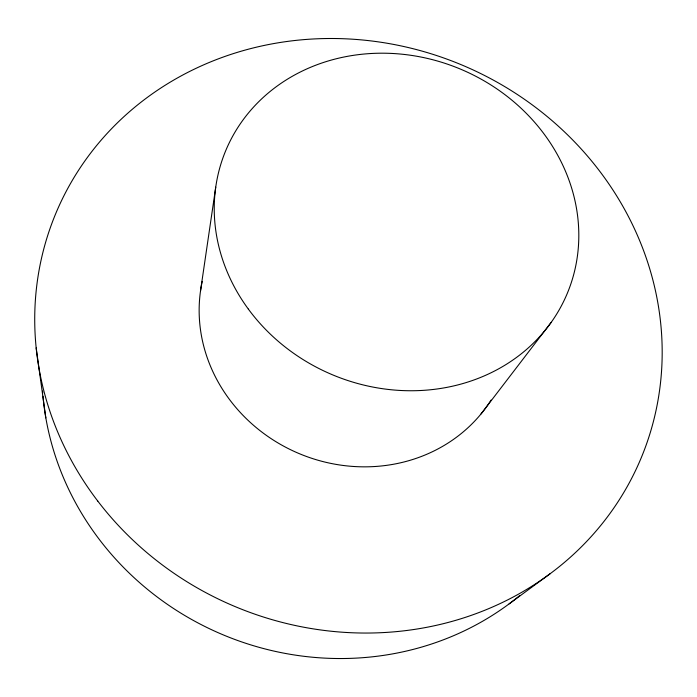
<?xml version="1.0" encoding="UTF-8"?>
<svg xmlns="http://www.w3.org/2000/svg" width="697" height="697" viewBox="0 0 697 697"><rect width="100%" height="100%" fill="white"/><g stroke="black" fill="none" stroke-linecap="round" stroke-linejoin="round"><path stroke-width="1.05" d="M200.501 291.041L215.739 187.144M480.991 413.992L551.205 322.336M509.106 603.881L550.334 573.57M36.174 347.908L45.828 417.904M491.089 400.052A158.228 146.065 22.9 0 1 300.381 454.104A158.228 146.065 22.9 0 1 202.2 281.51M519.727 595.569A288.41 271.124 22.9 0 1 223.319 634.915A288.41 271.124 22.9 0 1 42.979 396.253M42.717 393.16A288.41 271.124 22.9 0 1 42.561 391.095M248.332 309.067A185.088 165.694 22.9 0 0 562.549 303.622A185.088 165.694 22.9 0 0 378.689 53.225A185.088 165.694 22.9 0 0 248.332 309.067M97.763 501.065A317.187 293.576 22.9 0 0 637.154 467.103A317.187 293.576 22.9 0 0 310.435 39.145A317.187 293.576 22.9 0 0 97.763 501.065"/></g></svg>
